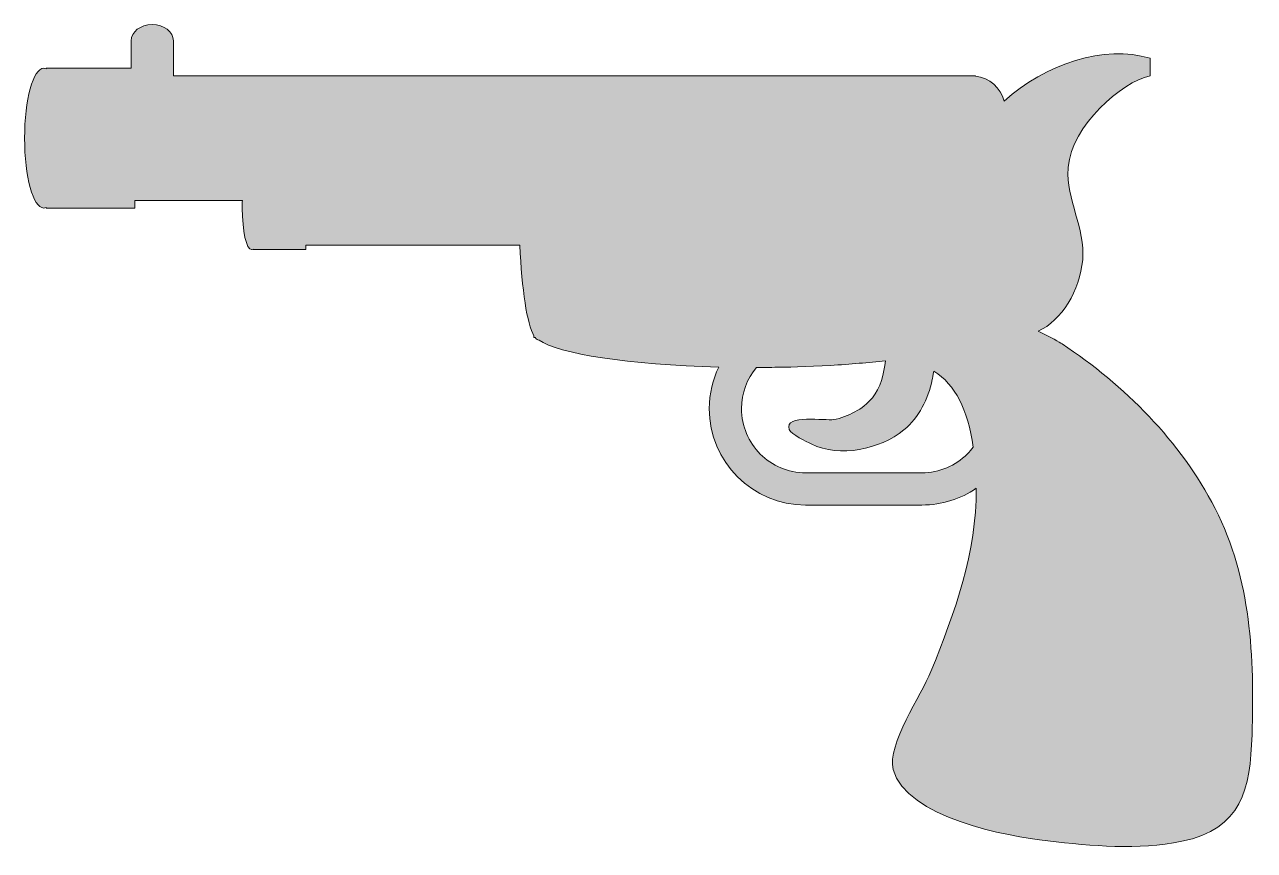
# Model space of a CAD drawing. Header units: inches. Extents: x 0 to 102, y 0 to 68.
import ezdxf

# ---------------------------------------------------------------- set-up
doc = ezdxf.new("R2010")
doc.units = ezdxf.units.IN
doc.header["$MEASUREMENT"] = 0
doc.layers.add('Layer 1', color=7, linetype='Continuous')

msp = doc.modelspace()

# ---------------------------------------------------------------- hatches: boundary and pattern name
at = {"layer": 'Layer 1', "true_color": 0x009a7e}
h = msp.add_hatch(color=124, dxfattribs=at)
h.dxf.hatch_style = 2
edge = h.paths.add_edge_path()
edge.add_spline(control_points=[(98.49, 27.97), (95.64, 33.53), (91, 38.15), (85.83, 41.59), (85.65, 41.71), (84.91, 42.11), (83.86, 42.63), (85.79, 43.51), (87.32, 45.99), (87.54, 48.53), (87.76, 51.15), (86.16, 53.56), (86.33, 56.11), (86.34, 56.14), (86.34, 56.16), (86.34, 56.19), (86.63, 59.65), (90.76, 63.25), (93.11, 63.75), (93.11, 63.75), (93.11, 65.21), (93.11, 65.21), (89.35, 66.36), (84.44, 64.73), (81.04, 61.67), (80.76, 62.77), (79.82, 63.59), (78.67, 63.72), (78.67, 63.72), (78.67, 63.75), (78.67, 63.75), (78.67, 63.75), (54.73, 63.75), (54.73, 63.75), (54.73, 63.75), (42.14, 63.75), (42.14, 63.75), (42.14, 63.75), (12.31, 63.75), (12.31, 63.75), (12.31, 63.75), (12.31, 66.66), (12.31, 66.66), (12.31, 67.4), (11.53, 67.99), (10.56, 67.99), (9.59, 67.99), (8.81, 67.4), (8.81, 66.66), (8.81, 66.66), (8.81, 64.38), (8.81, 64.38), (8.81, 64.38), (1.78, 64.38), (1.78, 64.38), (1.78, 64.38), (1.78, 64.34), (1.78, 64.34), (1.72, 64.36), (1.65, 64.38), (1.59, 64.38), (0.71, 64.38), (0, 61.79), (0, 58.6), (0, 55.41), (0.71, 52.82), (1.59, 52.82), (1.65, 52.82), (1.72, 52.84), (1.78, 52.87), (1.78, 52.87), (1.78, 52.82), (1.78, 52.82), (1.78, 52.82), (9.11, 52.82), (9.11, 52.82), (9.11, 52.82), (9.11, 53.45), (9.11, 53.45), (9.11, 53.45), (18.02, 53.45), (18.02, 53.45), (18.01, 53.25), (18.01, 53.04), (18.01, 52.82), (18.01, 50.92), (18.35, 49.38), (18.78, 49.38), (18.82, 49.38), (18.86, 49.4), (18.9, 49.43), (18.9, 49.43), (18.9, 49.38), (18.9, 49.38), (18.9, 49.38), (23.27, 49.38), (23.27, 49.38), (23.27, 49.38), (23.27, 49.75), (23.27, 49.75), (23.27, 49.75), (40.97, 49.75), (40.97, 49.75), (41.13, 46.08), (41.58, 43.21), (42.14, 42.25), (42.14, 42.25), (42.14, 42.1), (42.14, 42.1), (42.14, 42.1), (42.24, 42.1), (42.24, 42.1), (42.34, 41.97), (42.45, 41.89), (42.55, 41.89), (42.56, 41.89), (42.56, 41.9), (42.57, 41.9), (44.14, 40.75), (50.04, 39.86), (57.43, 39.66), (56.93, 38.62), (56.65, 37.46), (56.65, 36.23), (56.65, 31.82), (60.22, 28.25), (64.62, 28.25), (64.62, 28.25), (74.23, 28.25), (74.23, 28.25), (75.91, 28.25), (77.45, 28.76), (78.74, 29.64), (78.76, 24.32), (77, 19.44), (74.98, 14.47), (74.21, 12.56), (71.33, 8.42), (71.87, 6.37), (72.91, 2.4), (81.32, 0.83), (84.66, 0.46), (88.35, 0.06), (92.07, -0.32), (95.75, 0.43), (100.69, 1.43), (101.41, 4.77), (101.55, 9.23), (101.75, 15.7), (101.5, 22.07), (98.49, 27.97)], knot_values=[0, 0, 0, 0, 1, 1, 1, 2, 2, 2, 3, 3, 3, 4, 4, 4, 5, 5, 5, 6, 6, 6, 7, 7, 7, 8, 8, 8, 9, 9, 9, 10, 10, 10, 11, 11, 11, 12, 12, 12, 13, 13, 13, 14, 14, 14, 15, 15, 15, 16, 16, 16, 17, 17, 17, 18, 18, 18, 19, 19, 19, 20, 20, 20, 21, 21, 21, 22, 22, 22, 23, 23, 23, 24, 24, 24, 25, 25, 25, 26, 26, 26, 27, 27, 27, 28, 28, 28, 29, 29, 29, 30, 30, 30, 31, 31, 31, 32, 32, 32, 33, 33, 33, 34, 34, 34, 35, 35, 35, 36, 36, 36, 37, 37, 37, 38, 38, 38, 39, 39, 39, 40, 40, 40, 41, 41, 41, 42, 42, 42, 43, 43, 43, 44, 44, 44, 45, 45, 45, 46, 46, 46, 47, 47, 47, 48, 48, 48, 49, 49, 49, 50, 50, 50, 50], degree=3, periodic=1)
edge = h.paths.add_edge_path()
edge.add_spline(control_points=[(77.99, 32.47), (77.02, 31.51), (75.7, 30.91), (74.23, 30.91), (74.23, 30.91), (64.62, 30.91), (64.62, 30.91), (63.15, 30.91), (61.83, 31.51), (60.87, 32.47), (59.91, 33.44), (59.31, 34.76), (59.31, 36.23), (59.31, 37.52), (59.78, 38.7), (60.55, 39.63), (61.24, 39.63), (61.91, 39.64), (62.58, 39.65), (62.58, 39.65), (64.87, 39.68), (66.68, 39.8), (68.32, 39.9), (69.84, 40.03), (71.22, 40.19), (71.1, 39.14), (70.81, 37.91), (70.14, 37.12), (69.34, 36.17), (68.14, 35.54), (66.93, 35.32), (66.31, 35.21), (62.8, 35.78), (63.26, 34.51), (63.42, 34.07), (64.67, 33.51), (65.09, 33.3), (67.46, 32.14), (70.74, 32.85), (72.74, 34.46), (74.05, 35.52), (74.73, 37.01), (75.1, 38.63), (75.12, 38.72), (75.16, 38.98), (75.22, 39.33), (77.02, 38.19), (78.02, 36.2), (78.48, 33.05), (78.33, 32.84), (78.17, 32.65), (77.99, 32.47)], knot_values=[0, 0, 0, 0, 1, 1, 1, 2, 2, 2, 3, 3, 3, 4, 4, 4, 5, 5, 5, 6, 6, 6, 7, 7, 7, 8, 8, 8, 9, 9, 9, 10, 10, 10, 11, 11, 11, 12, 12, 12, 13, 13, 13, 14, 14, 14, 15, 15, 15, 16, 16, 16, 17, 17, 17, 17], degree=3, periodic=1)

# ---------------------------------------------------------------- linework, layer by layer
at = {"layer": 'Layer 1', "lineweight": 0}
for points, knots in [([(98.49, 27.97), (95.64, 33.53), (91, 38.15), (85.83, 41.59), (85.65, 41.71), (84.91, 42.11), (83.86, 42.63), (85.79, 43.51), (87.32, 45.99), (87.54, 48.53), (87.76, 51.15), (86.16, 53.56), (86.33, 56.11), (86.34, 56.14), (86.34, 56.16), (86.34, 56.19), (86.63, 59.65), (90.76, 63.25), (93.11, 63.75), (93.11, 63.75), (93.11, 65.21), (93.11, 65.21), (89.35, 66.36), (84.44, 64.73), (81.04, 61.67), (80.76, 62.77), (79.82, 63.59), (78.67, 63.72), (78.67, 63.72), (78.67, 63.75), (78.67, 63.75), (78.67, 63.75), (54.73, 63.75), (54.73, 63.75), (54.73, 63.75), (42.14, 63.75), (42.14, 63.75), (42.14, 63.75), (12.31, 63.75), (12.31, 63.75), (12.31, 63.75), (12.31, 66.66), (12.31, 66.66), (12.31, 67.4), (11.53, 67.99), (10.56, 67.99), (9.59, 67.99), (8.81, 67.4), (8.81, 66.66), (8.81, 66.66), (8.81, 64.38), (8.81, 64.38), (8.81, 64.38), (1.78, 64.38), (1.78, 64.38), (1.78, 64.38), (1.78, 64.34), (1.78, 64.34), (1.72, 64.36), (1.65, 64.38), (1.59, 64.38), (0.71, 64.38), (0, 61.79), (0, 58.6), (0, 55.41), (0.71, 52.82), (1.59, 52.82), (1.65, 52.82), (1.72, 52.84), (1.78, 52.87), (1.78, 52.87), (1.78, 52.82), (1.78, 52.82), (1.78, 52.82), (9.11, 52.82), (9.11, 52.82), (9.11, 52.82), (9.11, 53.45), (9.11, 53.45), (9.11, 53.45), (18.02, 53.45), (18.02, 53.45), (18.01, 53.25), (18.01, 53.04), (18.01, 52.82), (18.01, 50.92), (18.35, 49.38), (18.78, 49.38), (18.82, 49.38), (18.86, 49.4), (18.9, 49.43), (18.9, 49.43), (18.9, 49.38), (18.9, 49.38), (18.9, 49.38), (23.27, 49.38), (23.27, 49.38), (23.27, 49.38), (23.27, 49.75), (23.27, 49.75), (23.27, 49.75), (40.97, 49.75), (40.97, 49.75), (41.13, 46.08), (41.58, 43.21), (42.14, 42.25), (42.14, 42.25), (42.14, 42.1), (42.14, 42.1), (42.14, 42.1), (42.24, 42.1), (42.24, 42.1), (42.34, 41.97), (42.45, 41.89), (42.55, 41.89), (42.56, 41.89), (42.56, 41.9), (42.57, 41.9), (44.14, 40.75), (50.04, 39.86), (57.43, 39.66), (56.93, 38.62), (56.65, 37.46), (56.65, 36.23), (56.65, 31.82), (60.22, 28.25), (64.62, 28.25), (64.62, 28.25), (74.23, 28.25), (74.23, 28.25), (75.91, 28.25), (77.45, 28.76), (78.74, 29.64), (78.76, 24.32), (77, 19.44), (74.98, 14.47), (74.21, 12.56), (71.33, 8.42), (71.87, 6.37), (72.91, 2.4), (81.32, 0.83), (84.66, 0.46), (88.35, 0.06), (92.07, -0.32), (95.75, 0.43), (100.69, 1.43), (101.41, 4.77), (101.55, 9.23), (101.75, 15.7), (101.5, 22.07), (98.49, 27.97)], [0, 0, 0, 0, 1, 1, 1, 2, 2, 2, 3, 3, 3, 4, 4, 4, 5, 5, 5, 6, 6, 6, 7, 7, 7, 8, 8, 8, 9, 9, 9, 10, 10, 10, 11, 11, 11, 12, 12, 12, 13, 13, 13, 14, 14, 14, 15, 15, 15, 16, 16, 16, 17, 17, 17, 18, 18, 18, 19, 19, 19, 20, 20, 20, 21, 21, 21, 22, 22, 22, 23, 23, 23, 24, 24, 24, 25, 25, 25, 26, 26, 26, 27, 27, 27, 28, 28, 28, 29, 29, 29, 30, 30, 30, 31, 31, 31, 32, 32, 32, 33, 33, 33, 34, 34, 34, 35, 35, 35, 36, 36, 36, 37, 37, 37, 38, 38, 38, 39, 39, 39, 40, 40, 40, 41, 41, 41, 42, 42, 42, 43, 43, 43, 44, 44, 44, 45, 45, 45, 46, 46, 46, 47, 47, 47, 48, 48, 48, 49, 49, 49, 50, 50, 50, 50]), ([(77.99, 32.47), (77.02, 31.51), (75.7, 30.91), (74.23, 30.91), (74.23, 30.91), (64.62, 30.91), (64.62, 30.91), (63.15, 30.91), (61.83, 31.51), (60.87, 32.47), (59.91, 33.44), (59.31, 34.76), (59.31, 36.23), (59.31, 37.52), (59.78, 38.7), (60.55, 39.63), (61.24, 39.63), (61.91, 39.64), (62.58, 39.65), (62.58, 39.65), (64.87, 39.68), (66.68, 39.8), (68.32, 39.9), (69.84, 40.03), (71.22, 40.19), (71.1, 39.14), (70.81, 37.91), (70.14, 37.12), (69.34, 36.17), (68.14, 35.54), (66.93, 35.32), (66.31, 35.21), (62.8, 35.78), (63.26, 34.51), (63.42, 34.07), (64.67, 33.51), (65.09, 33.3), (67.46, 32.14), (70.74, 32.85), (72.74, 34.46), (74.05, 35.52), (74.73, 37.01), (75.1, 38.63), (75.12, 38.72), (75.16, 38.98), (75.22, 39.33), (77.02, 38.19), (78.02, 36.2), (78.48, 33.05), (78.33, 32.84), (78.17, 32.65), (77.99, 32.47)], [0, 0, 0, 0, 1, 1, 1, 2, 2, 2, 3, 3, 3, 4, 4, 4, 5, 5, 5, 6, 6, 6, 7, 7, 7, 8, 8, 8, 9, 9, 9, 10, 10, 10, 11, 11, 11, 12, 12, 12, 13, 13, 13, 14, 14, 14, 15, 15, 15, 16, 16, 16, 17, 17, 17, 17])]:
    msp.add_open_spline(points, degree=3, knots=knots, dxfattribs=at)

doc.saveas('drawing.dxf')
